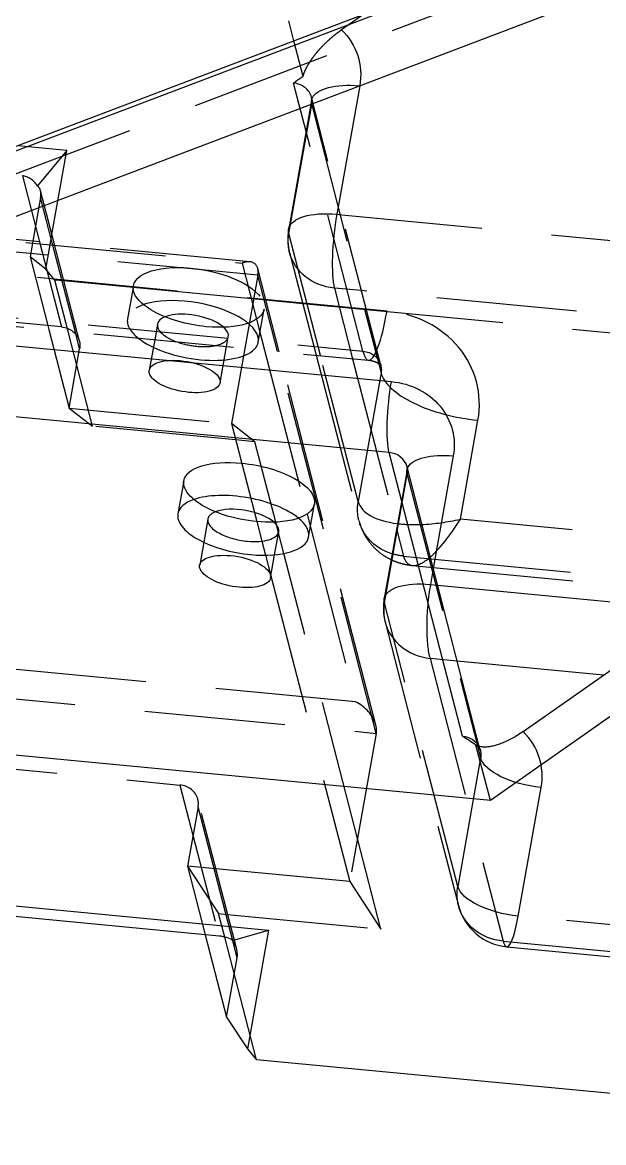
# Model space of a CAD drawing. Header units: millimetres. Extents: x -15 to 73, y -25 to 105.
# Drawn here: x 9.6 to 35.9, y 25.4 to 76 of the extents above; entities that cross this region are included whole.
import ezdxf

# ---------------------------------------------------------------- set-up
doc = ezdxf.new("R2010")
doc.units = ezdxf.units.MM
doc.linetypes.add('HIDDEN', pattern=[9.525, 6.35, -3.175])
doc.layers.get('0').update_dxf_attribs({"color": 253, "lineweight": 70, "true_color": 0x8faf8f})
doc.layers.add('Hidden', color=98, linetype='HIDDEN', lineweight=70, true_color=0x054805)

msp = doc.modelspace()

# ---------------------------------------------------------------- linework, layer by layer
at = {"color": 98, "lineweight": -3, "true_color": 0x054805}
for p, q in [((57.187, 88.534), (-0.86, 66.494)), ((-0.84, 66.304), (56.834, 88.202)), ((61.05, 86.84), (-2.958, 62.536)), ((21.895, 75.134), (21.66, 76.039)), ((68.918, 67.577), (30.774, 40.822)), ((32.254, 43.94), (65.613, 67.34)), ((-2.958, 62.536), (26.307, 59.743)), ((26.199, 56.543), (-5.184, 59.538)), ((29.514, 43.733), (26.199, 56.543)), ((29.101, 56.388), (28.196, 51.308)), ((30.276, 43.27), (27.008, 55.901)), ((28.392, 50.553), (40.089, 49.436)), ((35.893, 46.493), (29.279, 47.124)), ((30.774, 40.822), (-1.128, 43.866)), ((30.774, 40.822), (30.125, 43.33)), ((4.937, 36.476), (20.746, 34.967)), ((18.512, 34.702), (6.626, 35.836)), ((19.125, 34.503), (20.746, 34.967)), ((20.746, 34.967), (19.792, 29.609)), ((17.893, 34.761), (18.856, 31.036)), ((19.333, 33.715), (19.132, 34.492)), ((18.856, 31.036), (19.333, 33.715)), ((18.856, 31.036), (19.792, 29.609)), ((19.792, 29.609), (20.203, 29.116)), ((59.411, 25.374), (20.203, 29.116))]:
    msp.add_line(p, q, dxfattribs=at)
at = {"color": 98, "lineweight": -3, "true_color": 0x054805, "extrusion": (-4.1445e-17, 3.9557e-18, -1)}
msp.add_ellipse((26.58, 58.686), major_axis=(0.228, 2.389), ratio=0.171706, start_param=3.583213, end_param=5.154009, dxfattribs=at)
at = {"color": 98, "lineweight": -3, "true_color": 0x054805, "extrusion": (-2.68704e-17, -6.9536e-18, -1)}
for centre, major_axis, end_param in [((25.766, 56.707), (-3.292, -0.852), 3.528803), ((29.355, 42.84), (-0.968, -0.251), 2.913323)]:
    msp.add_ellipse(centre, major_axis=major_axis, ratio=0.890633, start_param=1.958006, end_param=end_param, dxfattribs=at)
at = {"color": 98, "lineweight": -3, "true_color": 0x054805, "extrusion": (-1.95776e-17, 3.48481e-18, -1)}
for start_param, end_param in [(3.141593, 4.521935), (4.521935, 6.283185), (0, 3.141593)]:
    msp.add_ellipse((19.874, 54.742), major_axis=(2.954, -0.526), ratio=0.421057, start_param=start_param, end_param=end_param, dxfattribs=at)
at = {"color": 98, "lineweight": -3, "true_color": 0x054805}
for centre, major_axis, ratio, start_param, end_param in [((26.04, 55.65), (0.968, 0.251), 0.890633, 0, 1.183586), ((19.608, 53.251), (-2.954, 0.526), 0.421057, 3.78457, 5.640208), ((19.608, 53.251), (-1.6, 0.285), 0.421057, 3.739606, 5.685172), ((18.239, 34.249), (1.018, 0.039), 0.452629, 0.496566, 1.281964), ((18.239, 34.249), (0.963, -0.821), 0.663591, 0.758193, 1.156381), ((18.239, 34.249), (0.963, -0.821), 0.663591, 0.370983, 0.758193)]:
    msp.add_ellipse(centre, major_axis=major_axis, ratio=ratio, start_param=start_param, end_param=end_param, dxfattribs=at)
at = {"color": 98, "lineweight": -3, "true_color": 0x054805, "extrusion": (-2.58762e-17, 6.09897e-17, -1)}
for start_param, end_param in [(3.282478, 4.521935), (3.209984, 3.282478)]:
    msp.add_ellipse((29.374, 55.332), major_axis=(2.363, -0.421), ratio=0.421057, start_param=start_param, end_param=end_param, dxfattribs=at)
at = {"color": 98, "lineweight": -3, "true_color": 0x054805}
for points, knots in [([(30.125, 43.33), (30.022, 43.396), (29.818, 43.525), (29.617, 43.663), (29.516, 43.731), (29.514, 43.733)], [0, 0, 0, 0, 0.499975, 0.989742, 1, 1, 1, 1]), ([(32.254, 43.94), (32.174, 43.886), (32.017, 43.779), (31.775, 43.637), (31.54, 43.516), (31.314, 43.416), (31.099, 43.339), (30.894, 43.282), (30.702, 43.247), (30.525, 43.234), (30.369, 43.245), (30.235, 43.274), (30.16, 43.312), (30.125, 43.33)], [0, 0, 0, 0, 0.125466, 0.247563, 0.364163, 0.469743, 0.569073, 0.660862, 0.745646, 0.822647, 0.891581, 0.948229, 1, 1, 1, 1])]:
    msp.add_open_spline(points, degree=3, knots=knots, dxfattribs=at)
at = {"layer": 'Hidden', "lineweight": -3}
for p, q in [((-0.355, 65.458), (60.595, 88.6)), ((25.037, 76.327), (24.052, 75.636)), ((22.31, 73.53), (21.895, 75.134)), ((25.014, 61.121), (21.881, 73.227)), ((24.87, 73.107), (23.926, 67.808)), ((22.693, 72.445), (21.66, 66.64)), ((25.823, 60.479), (22.69, 72.585)), ((21.67, 66.436), (22.703, 72.241)), ((22.703, 72.241), (25.836, 60.135)), ((11.632, 70.185), (9.417, 70.397)), ((11.632, 70.185), (10.306, 68.582)), ((10.956, 66.384), (11.632, 70.185)), ((9.626, 69.039), (10.395, 66.065)), ((11.055, 66.002), (10.443, 68.364)), ((10.447, 68.053), (10.099, 66.093)), ((10.976, 66.009), (10.447, 68.053)), ((23.926, 67.808), (23.836, 67.303)), ((23.836, 67.303), (24.063, 67.281)), ((0.293, 66.932), (19.556, 65.094)), ((19.911, 65.156), (0.496, 67.009)), ((24.063, 67.281), (51.296, 64.682)), ((20.264, 64.547), (-0.714, 66.55)), ((10.89, 66.017), (10.956, 66.384)), ((23.097, 60.919), (21.67, 66.436)), ((10.099, 66.093), (9.971, 65.374)), ((10.395, 66.065), (11.391, 62.216)), ((10.678, 64.827), (10.89, 66.017)), ((12.02, 61.976), (10.976, 66.009)), ((12.098, 61.969), (11.055, 66.002)), ((26.105, 62.932), (-0.355, 65.458)), ((9.971, 65.374), (10.772, 62.275)), ((10.678, 64.827), (9.971, 65.374)), ((21.701, 65.576), (22.901, 60.937)), ((11.089, 64.334), (10.678, 64.827)), ((19.556, 65.094), (20.211, 62.565)), ((21.234, 61.097), (20.26, 64.859)), ((11.496, 64.295), (11.089, 64.334)), ((11.691, 62.007), (11.089, 64.334)), ((14.628, 63.996), (11.496, 64.295)), ((20.264, 64.547), (19.676, 61.245)), ((21.155, 61.104), (20.264, 64.547)), ((-6.368, 64.117), (25.014, 61.121)), ((14.642, 64.073), (14.376, 62.581)), ((20.631, 63.423), (14.628, 63.996)), ((23.724, 63.97), (24.549, 60.78)), ((24.95, 63.853), (23.724, 63.97)), ((53.635, 61.115), (24.95, 63.853)), ((-6.113, 63.707), (25.27, 60.711)), ((11.391, 62.216), (-0.495, 63.35)), ((22.299, 63.264), (20.631, 63.423)), ((25.173, 62.99), (22.299, 63.264)), ((20.283, 61.53), (20.549, 63.021)), ((50.297, 60.592), (25.173, 62.99)), ((10.772, 62.275), (10.82, 62.091)), ((15.73, 62.34), (15.604, 61.634)), ((20.211, 62.565), (20.363, 61.977)), ((10.82, 62.091), (11.736, 58.55)), ((12.798, 57.731), (11.691, 62.007)), ((12.213, 61.229), (12.02, 61.976)), ((12.201, 61.573), (12.098, 61.969)), ((18.85, 61.324), (18.93, 61.771)), ((20.363, 61.977), (20.574, 61.16)), ((11.736, 58.55), (12.213, 61.229)), ((15.604, 61.634), (15.36, 60.26)), ((18.559, 59.69), (18.85, 61.324)), ((19.676, 61.245), (19.072, 57.85)), ((20.574, 61.16), (22.489, 53.761)), ((25.618, 43.857), (21.155, 61.104)), ((25.597, 44.234), (21.234, 61.097)), ((22.901, 60.937), (24.834, 53.47)), ((24.802, 54.33), (23.097, 60.919)), ((24.549, 60.78), (26.538, 53.095)), ((25.836, 60.135), (24.802, 54.33)), ((11.736, 58.55), (19.072, 57.85)), ((11.736, 58.55), (12.798, 57.731)), ((19.262, 57.114), (12.798, 57.731)), ((19.072, 57.85), (20.218, 53.422)), ((20.134, 57.03), (19.072, 57.85)), ((29.419, 53.534), (30.214, 57.999)), ((20.134, 57.03), (19.262, 57.114)), ((21.074, 53.398), (20.134, 57.03)), ((27.011, 55.752), (25.978, 49.948)), ((16.92, 55.268), (16.655, 53.777)), ((25.987, 49.752), (27.02, 55.556)), ((27.02, 55.556), (30.192, 43.299)), ((22.562, 52.725), (22.827, 54.217)), ((22.489, 53.761), (22.641, 53.172)), ((18.008, 53.536), (17.822, 52.49)), ((20.218, 53.422), (20.447, 52.538)), ((21.197, 52.923), (21.074, 53.398)), ((22.641, 53.172), (24.683, 45.284)), ((43.954, 52.147), (29.419, 53.534)), ((21.022, 51.921), (21.208, 52.966)), ((21.199, 52.914), (21.197, 52.923)), ((21.441, 51.979), (21.199, 52.914)), ((26.538, 53.095), (26.857, 51.864)), ((17.822, 52.49), (17.638, 51.455)), ((20.447, 52.538), (20.611, 51.901)), ((20.611, 51.901), (20.853, 50.969)), ((20.838, 50.886), (21.022, 51.921)), ((24.772, 39.105), (21.441, 51.979)), ((26.857, 51.864), (28.083, 51.747)), ((28.083, 51.747), (41.551, 50.461)), ((27.254, 51.44), (28.185, 51.351)), ((28.196, 51.308), (28.067, 50.584)), ((28.185, 51.351), (41.067, 50.122)), ((20.853, 50.969), (24.426, 37.16)), ((28.067, 50.584), (28.392, 50.553)), ((29.302, 36.942), (25.987, 49.752)), ((26.019, 48.888), (29.334, 36.081)), ((24.683, 45.284), (-2.777, 47.905)), ((28.053, 47.241), (31.357, 34.475)), ((29.279, 47.124), (28.053, 47.241)), ((-3.802, 46.665), (25.618, 43.857)), ((25.618, 43.857), (24.426, 37.16)), ((30.192, 43.299), (30.199, 43.273)), ((30.199, 43.273), (30.335, 42.746)), ((30.323, 43.09), (30.276, 43.27)), ((4.86, 42.66), (16.746, 41.525)), ((30.335, 42.746), (29.302, 36.942)), ((16.746, 41.525), (18.512, 34.702)), ((32.039, 35.607), (33.072, 41.411)), ((17.568, 40.539), (17.091, 37.86)), ((19.312, 34.092), (17.555, 40.883)), ((19.132, 34.492), (17.568, 40.539)), ((25.83, 35.019), (24.772, 39.105)), ((17.091, 37.86), (17.893, 34.761)), ((17.091, 37.86), (18.494, 35.719)), ((18.369, 37.738), (17.091, 37.86)), ((24.426, 37.16), (18.369, 37.738)), ((24.426, 37.16), (25.83, 35.019)), ((18.769, 34.659), (18.494, 35.719)), ((18.494, 35.719), (18.901, 35.681)), ((18.901, 35.681), (25.83, 35.019)), ((59.498, 32.986), (32.039, 35.607)), ((20.203, 29.116), (18.769, 34.659)), ((31.357, 34.475), (61.268, 31.62)), ((31.516, 34.219), (61.192, 31.386))]:
    msp.add_line(p, q, dxfattribs=at)
for centre, start, end in [((24.121, 66.202), 169.9071, 194.5089), ((31.754, 36.708), 194.5089, 264.5479)]:
    msp.add_arc(centre, 2.5, start, end, dxfattribs=at)
at = {"layer": 'Hidden', "lineweight": -3, "extrusion": (-2.68704e-17, -6.9536e-18, -1)}
for centre, major_axis, start_param, end_param in [((21.437, 73.435), (-3.388, -0.877), 2.648307, 3.528803), ((24.121, 66.202), (-2.42, -0.626), 0, 0.38721), ((24.121, 66.202), (-2.42, -0.626), 5.099599, 6.283185), ((24.855, 60.228), (-0.968, -0.251), 1.958006, 3.140555), ((24.855, 60.228), (-0.968, -0.251), 3.140555, 3.528803), ((27.254, 54.096), (-2.42, -0.626), 6.282709, 6.670395), ((27.254, 54.096), (-2.42, -0.626), 5.316975, 6.228256), ((27.254, 54.096), (-2.42, -0.626), 5.099599, 5.316975), ((29.355, 42.84), (-0.968, -0.251), 2.913323, 3.142234), ((29.355, 42.84), (-0.968, -0.251), 3.142234, 3.528803), ((31.754, 36.708), (-2.42, -0.626), 0, 0.38721), ((31.754, 36.708), (-2.42, -0.626), 5.099599, 6.283185)]:
    msp.add_ellipse(centre, major_axis=major_axis, ratio=0.890633, start_param=start_param, end_param=end_param, dxfattribs=at)
at = {"layer": 'Hidden', "lineweight": -3}
for centre, major_axis, ratio, start_param, end_param in [((21.722, 72.334), (0.968, 0.251), 0.890633, 0, 1.183586), ((21.722, 72.334), (0.968, 0.251), 0.890633, 5.895975, 6.283185), ((9.581, 67.706), (0.052, -1.336), 0.733831, 2.257817, 3.043215), ((9.581, 67.706), (-0.739, -0.866), 0.555138, 2.77061, 3.168798), ((9.581, 67.706), (-0.739, -0.866), 0.555138, 2.3834, 2.77061), ((24.121, 66.202), (-0.238, -2.489), 0.171706, 4.270769, 5.841565), ((19.397, 64.201), (-0.739, -0.866), 0.555138, 3.512576, 3.954196), ((19.397, 64.201), (-0.739, -0.866), 0.555138, 2.77061, 3.512576), ((19.397, 64.201), (-0.739, -0.866), 0.555138, 2.3834, 2.77061), ((17.33, 62.056), (-2.954, 0.526), 0.421057, 3.141593, 6.283185), ((17.33, 62.056), (-1.6, 0.285), 0.421057, 3.141593, 6.283185), ((25.65, 64.693), (-0.38, -3.982), 0.171706, 0, 1.129176), ((25.311, 58.467), (4.841, 1.253), 0.890633, 5.895975, 7.466772), ((17.33, 62.056), (-2.954, 0.526), 0.421057, 0, 0.662993), ((17.33, 62.056), (-1.6, 0.285), 0.421057, 0, 1.188244), ((17.33, 62.056), (-1.6, 0.285), 0.421057, 2.334258, 3.141593), ((17.33, 62.056), (-2.954, 0.526), 0.421057, 0.662993, 1.761251), ((17.33, 62.056), (-1.6, 0.285), 0.421057, 1.188244, 1.761251), ((17.33, 62.056), (-1.6, 0.285), 0.421057, 1.761251, 2.334258), ((17.33, 62.056), (-2.954, 0.526), 0.421057, 2.859508, 3.141593), ((17.33, 62.056), (-2.954, 0.526), 0.421057, 1.761251, 2.859508), ((25.65, 64.693), (-0.38, -3.982), 0.171706, 5.841565, 6.283185), ((29.758, 59.76), (-3.938, 0.701), 0.421057, 0.190454, 1.761251), ((26.04, 55.65), (0.968, 0.251), 0.890633, 5.895975, 6.283185), ((19.608, 53.251), (-2.954, 0.526), 0.421057, 5.640208, 6.283185), ((28.964, 55.295), (-4.167, -0.942), 0.425608, 0.01317, 0.86925), ((19.608, 53.251), (-2.954, 0.526), 0.421057, 0, 1.761251), ((19.608, 53.251), (-1.6, 0.285), 0.421057, 5.685172, 6.283185), ((19.608, 53.251), (-1.6, 0.285), 0.421057, 0, 1.761251), ((19.608, 53.251), (-1.6, 0.285), 0.421057, 3.141593, 3.739606), ((19.608, 53.251), (-2.954, 0.526), 0.421057, 3.141593, 3.78457), ((28.964, 55.295), (-4.167, -0.942), 0.425608, 0.86925, 1.163826), ((28.964, 55.295), (-4.167, -0.942), 0.425608, 1.163826, 1.583966), ((28.964, 55.295), (-1.842, -3.819), 0.293374, 0.592787, 1.237226), ((19.608, 53.251), (-1.6, 0.285), 0.421057, 1.761251, 3.141593), ((19.608, 53.251), (-2.954, 0.526), 0.421057, 1.761251, 3.141593), ((28.964, 55.295), (-1.842, -3.819), 0.293374, 5.949615, 6.392036), ((28.964, 55.295), (-1.842, -3.819), 0.293374, 0.108851, 0.592787), ((28.45, 49.474), (0.194, 2.493), 0.20727, 1.125528, 2.696325), ((28.45, 49.474), (-2.467, -0.417), 0.896202, 5.972968, 6.360179), ((28.45, 49.474), (-2.467, -0.417), 0.896202, 0.076993, 1.260579), ((24.524, 44.391), (0.963, -0.821), 0.663591, 0.758193, 1.941779), ((24.524, 44.391), (0.963, -0.821), 0.663591, 0.370983, 0.758193), ((29.64, 41.739), (3.388, 0.877), 0.890633, 5.895975, 6.776471), ((16.587, 40.632), (0.968, 0.251), 0.890633, 0, 1.183586), ((16.587, 40.632), (0.968, 0.251), 0.890633, 5.895975, 6.283185), ((31.754, 36.708), (-0.238, -2.489), 0.171706, 0, 1.129176), ((31.754, 36.708), (-0.238, -2.489), 0.171706, 5.841565, 6.283185)]:
    msp.add_ellipse(centre, major_axis=major_axis, ratio=ratio, start_param=start_param, end_param=end_param, dxfattribs=at)
at = {"layer": 'Hidden', "lineweight": -3, "extrusion": (-1.68007e-17, 5.93742e-17, -1)}
for centre, start_param, end_param in [((25.154, 72.007), 3.246557, 4.521935), ((25.154, 72.007), 2.951138, 3.141495), ((25.154, 72.007), 3.141495, 3.204725), ((25.154, 72.007), 3.204725, 3.246557), ((31.754, 36.708), 1.380342, 2.951138)]:
    msp.add_ellipse(centre, major_axis=(2.461, -0.438), ratio=0.421057, start_param=start_param, end_param=end_param, dxfattribs=at)
at = {"layer": 'Hidden', "lineweight": -3, "extrusion": (-1.59014e-17, 2.83044e-18, -1)}
for start_param, end_param in [(3.141593, 4.521935), (2.951138, 3.141593)]:
    msp.add_ellipse((24.121, 66.202), major_axis=(2.461, -0.438), ratio=0.421057, start_param=start_param, end_param=end_param, dxfattribs=at)
at = {"layer": 'Hidden', "lineweight": -3, "extrusion": (-1.95776e-17, 3.48481e-18, -1)}
for start_param, end_param in [(3.141593, 6.283185), (1.380342, 3.141593), (0, 1.380342)]:
    msp.add_ellipse((17.595, 63.547), major_axis=(2.954, -0.526), ratio=0.421057, start_param=start_param, end_param=end_param, dxfattribs=at)
at = {"layer": 'Hidden', "lineweight": -3, "extrusion": (-4.07776e-17, 4.67872e-17, -1)}
for start_param, end_param in [(1.958006, 3.141593), (3.141593, 3.528803)]:
    msp.add_ellipse((11.233, 61.323), major_axis=(-0.968, -0.251), ratio=0.890633, start_param=start_param, end_param=end_param, dxfattribs=at)
at = {"layer": 'Hidden', "lineweight": -3, "extrusion": (-4.00115e-17, 7.12203e-18, -1)}
for centre, start_param, end_param in [((16.959, 59.975), 3.141593, 6.283185), ((16.959, 59.975), 2.951138, 3.141593), ((16.959, 59.975), 0, 2.951138), ((19.238, 51.17), 3.141593, 6.283185), ((19.238, 51.17), 2.951138, 3.141593), ((19.238, 51.17), 0, 2.951138)]:
    msp.add_ellipse(centre, major_axis=(1.6, -0.285), ratio=0.421057, start_param=start_param, end_param=end_param, dxfattribs=at)
at = {"layer": 'Hidden', "lineweight": -3, "extrusion": (-2.58762e-17, 6.09897e-17, -1)}
for centre, start_param, end_param in [((29.374, 55.332), 2.951138, 3.141504), ((29.374, 55.332), 3.141504, 3.209984), ((28.341, 49.527), 3.141593, 4.521935), ((28.341, 49.527), 2.951138, 3.111024), ((28.341, 49.527), 3.111024, 3.141593)]:
    msp.add_ellipse(centre, major_axis=(2.363, -0.421), ratio=0.421057, start_param=start_param, end_param=end_param, dxfattribs=at)
at = {"layer": 'Hidden', "lineweight": -3, "extrusion": (1.99361e-17, 5.28351e-17, -1)}
msp.add_ellipse((32.787, 42.512), major_axis=(2.461, -0.438), ratio=0.421057, start_param=1.380342, end_param=2.951138, dxfattribs=at)
at = {"layer": 'Hidden', "lineweight": -3}
for points, knots in [([(22.31, 73.53), (22.328, 73.59), (22.366, 73.714), (22.451, 73.899), (22.557, 74.093), (22.686, 74.293), (22.835, 74.495), (23.003, 74.7), (23.19, 74.903), (23.392, 75.102), (23.604, 75.292), (23.824, 75.472), (23.976, 75.582), (24.052, 75.636)], [0, 0, 0, 0, 0.066757, 0.140241, 0.219603, 0.305372, 0.396394, 0.491328, 0.591147, 0.693714, 0.797317, 0.899049, 1, 1, 1, 1]), ([(21.881, 73.227), (21.882, 73.228), (21.952, 73.281), (22.091, 73.387), (22.236, 73.482), (22.31, 73.53)], [0, 0, 0, 0, 0.010202, 0.49795, 1, 1, 1, 1]), ([(22.69, 72.585), (22.694, 72.564), (22.703, 72.517), (22.697, 72.47), (22.693, 72.445)], [0, 0, 0, 0, 0.457555, 1, 1, 1, 1]), ([(25.27, 60.711), (25.295, 60.709), (25.356, 60.702), (25.451, 60.683), (25.549, 60.654), (25.637, 60.618), (25.711, 60.578), (25.769, 60.537), (25.804, 60.503), (25.821, 60.483), (25.824, 60.475), (25.824, 60.475)], [0, 0, 0, 0, 0.123674, 0.300505, 0.466863, 0.621047, 0.759209, 0.875449, 0.960343, 0.999095, 1, 1, 1, 1]), ([(27.008, 55.9), (27.012, 55.876), (27.022, 55.827), (27.015, 55.778), (27.011, 55.752)], [0, 0, 0, 0, 0.491922, 1, 1, 1, 1]), ([(24.834, 53.47), (24.873, 53.342), (24.951, 53.084), (25.145, 52.715), (25.395, 52.372), (25.698, 52.076), (26, 51.854), (26.207, 51.748), (26.293, 51.703)], [0, 0, 0, 0, 0.169375, 0.34108, 0.527017, 0.705218, 0.876918, 1, 1, 1, 1]), ([(26.293, 51.703), (26.324, 51.689), (26.473, 51.62), (26.748, 51.525), (27.046, 51.463), (27.218, 51.444), (27.264, 51.439)], [0, 0, 0, 0, 0.102585, 0.484988, 0.862142, 1, 1, 1, 1]), ([(25.978, 49.948), (25.962, 49.83), (25.93, 49.595), (25.947, 49.24), (25.989, 49.005), (26.019, 48.889), (26.02, 48.886)], [0, 0, 0, 0, 0.332641, 0.662953, 0.991287, 1, 1, 1, 1]), ([(30.112, 43.338), (30.122, 43.332), (30.158, 43.309), (30.214, 43.264), (30.271, 43.201), (30.307, 43.142), (30.319, 43.103), (30.323, 43.09)], [0, 0, 0, 0, 0.112657, 0.38335, 0.634084, 0.877052, 1, 1, 1, 1])]:
    msp.add_open_spline(points, degree=3, knots=knots, dxfattribs=at)

doc.saveas('drawing.dxf')
